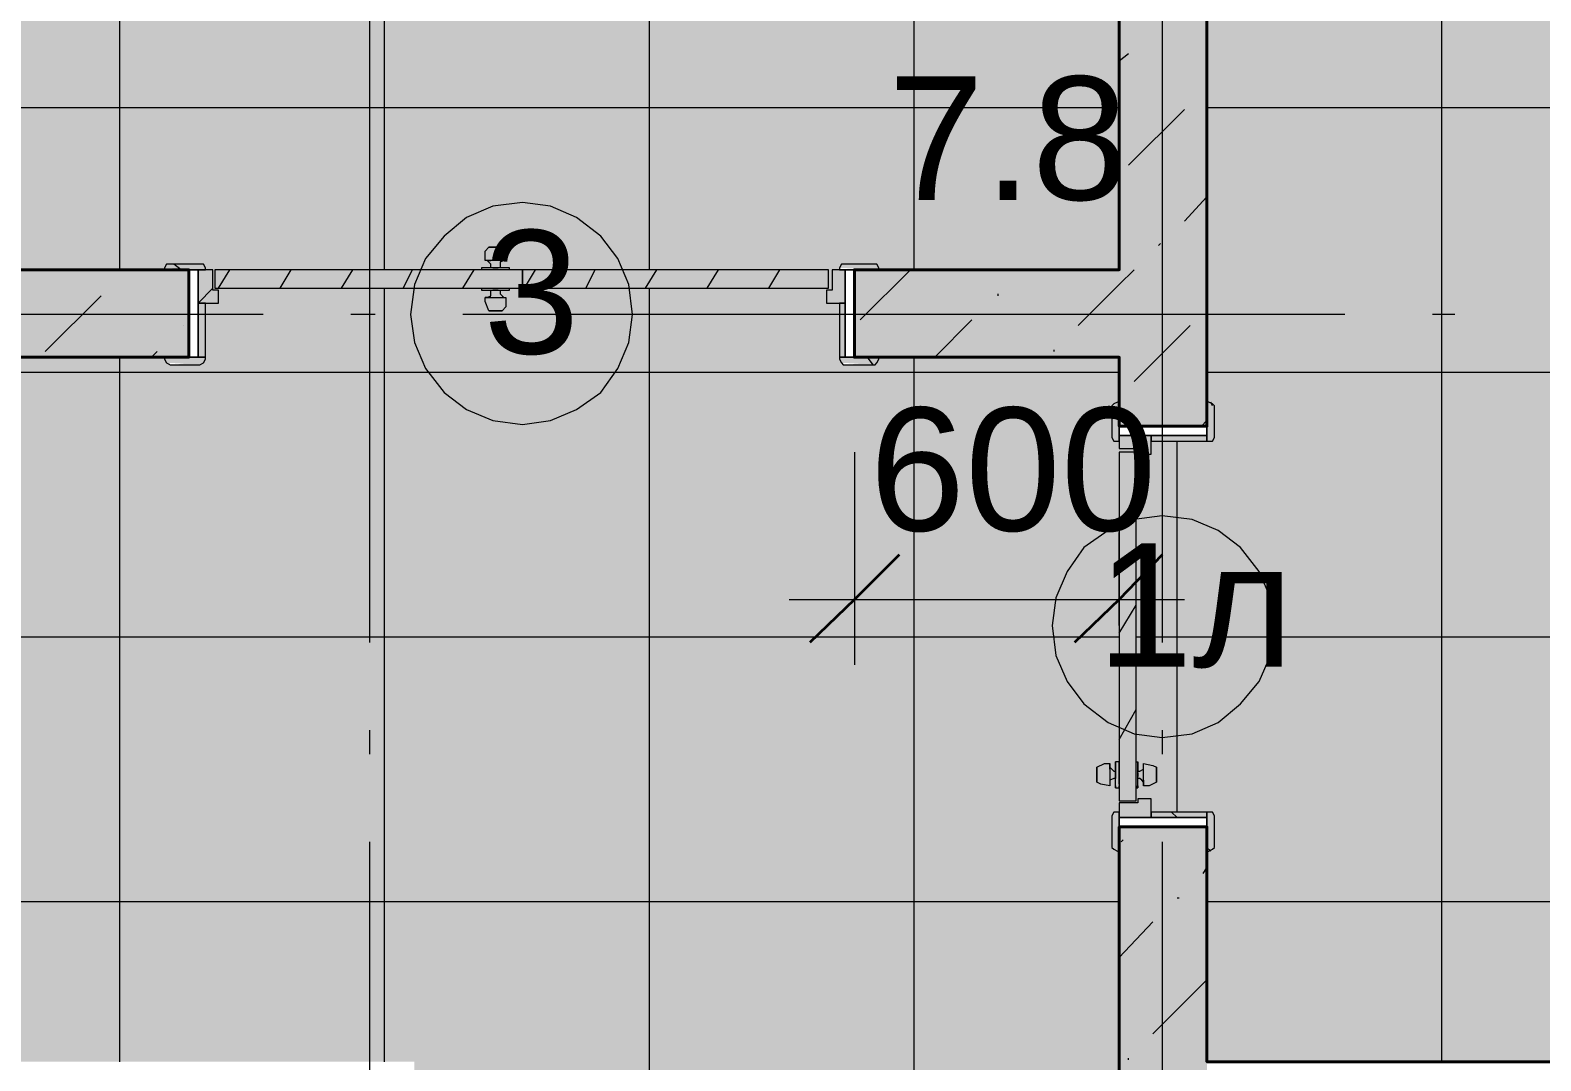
# Model space of a CAD drawing. Header units: millimetres. Extents: x -6983 to 114033, y -5968 to 36007.
# Drawn here: x 11575 to 15003, y 24068 to 26408 of the extents above; entities that cross this region are included whole.
import ezdxf

# ---------------------------------------------------------------- set-up
doc = ezdxf.new("R2010")
doc.units = ezdxf.units.MM
doc.layers.add('PDF _Геометрия', color=7, linetype='Continuous')
doc.layers.add('PDF _Текст', color=7, linetype='Continuous')
doc.layers.add('PDF _Сплошная заливка', color=7, linetype='Continuous', true_color=0xffffff)
doc.styles.add('PDF Arial', font='arial.ttf')

msp = doc.modelspace()

# ---------------------------------------------------------------- hatches: boundary and pattern name
at = {"layer": 'PDF _Сплошная заливка', "transparency": 33554559}
h = msp.add_hatch(color=256, dxfattribs=at)
h.paths.add_polyline_path([(17245.3, 26862.7), (17245.3, 21967.1), (17253.8, 21967.1), (17253.8, 26862.7)])
h.paths.add_polyline_path([(17042.2, 24065.8), (17042.2, 28661), (14245.3, 28661), (14245.3, 25563.7), (14258, 25563.7), (14262.3, 25559.5), (14258, 25479.1), (14118.4, 25474.9), (14118.4, 25445.2), (14088.8, 25445.2), (14088.8, 25457.9), (14046.5, 25457.9), (14046.5, 25474.9), (14033.8, 25474.9), (14033.8, 25487.6), (14029.6, 25487.6), (14029.6, 25559.5), (14033.8, 25563.7), (14046.5, 25563.7), (14046.5, 25665.3), (13500.6, 25665.3), (13496.4, 25656.8), (13492.2, 25652.6), (13420.2, 25648.3), (13420.2, 25652.6), (13416, 25652.6), (13416, 25665.3), (13411.8, 25665.3), (13411.8, 25788), (13382.2, 25788), (13382.2, 25817.6), (13394.9, 25817.6), (13394.9, 25864.1), (13411.8, 25864.1), (13411.8, 25872.6), (13416, 25876.8), (13500.6, 25876.8), (13500.6, 25864.1), (14046.5, 25864.1), (14046.5, 28661), (13483.7, 28661), (13479.5, 28652.6), (13394.9, 28648.3), (13394.9, 28661), (11956.2, 28661), (11952, 28652.6), (11867.4, 28648.3), (11867.4, 28661), (11245.3, 28661), (11245.3, 25864.1), (11880, 25864.1), (11880, 25872.6), (11884.3, 25876.8), (11973.1, 25876.8), (11973.1, 25864.1), (11990.1, 25864.1), (11990.1, 25817.6), (12002.8, 25817.6), (12002.8, 25788), (11973.1, 25788), (11968.9, 25656.8), (11956.2, 25652.6), (11892.7, 25648.3), (11892.7, 25652.6), (11884.3, 25652.6), (11884.3, 25665.3), (10301.8, 25665.3), (10297.5, 25656.8), (10293.3, 25652.6), (10221.4, 25648.3), (10221.4, 25652.6), (10217.1, 25652.6), (10217.1, 25665.3), (10196, 25665.3), (10196, 25707.6), (10183.3, 25707.6), (10183.3, 25737.2), (10212.9, 25737.2), (10212.9, 25872.6), (10217.1, 25876.8), (10246.8, 25876.8), (10246.8, 26084.2), (10826.5, 26084.2), (10826.5, 28441), (9320.1, 28441), (9320.1, 26084.2), (9337, 26084.2), (9337, 25876.8), (9375.1, 25876.8), (9375.1, 25737.2), (9404.7, 25737.2), (9404.7, 25707.6), (9392, 25707.6), (9392, 25665.3), (9375.1, 25665.3), (9370.9, 25656.8), (9358.2, 25652.6), (9294.7, 25648.3), (9294.7, 25652.6), (9286.3, 25652.6), (9286.3, 25665.3), (7454.1, 25665.3), (7449.9, 25656.8), (7445.6, 25652.6), (7373.7, 25648.3), (7373.7, 25652.6), (7365.2, 25652.6), (7365.2, 25665.3), (7344.1, 25665.3), (7344.1, 25707.6), (7335.6, 25707.6), (7335.6, 25737.2), (7365.2, 25737.2), (7365.2, 25876.8), (7454.1, 25876.8), (7454.1, 25864.1), (8897, 25864.1), (8897, 28661), (6100.1, 28661), (6100.1, 25864.1), (6434.3, 25864.1), (6434.3, 25872.6), (6438.6, 25876.8), (6523.2, 25876.8), (6523.2, 25737.2), (6552.8, 25737.2), (6552.8, 25707.6), (6544.4, 25707.6), (6544.4, 25665.3), (6523.2, 25665.3), (6523.2, 25652.6), (6510.5, 25652.6), (6442.8, 25648.3), (6442.8, 25652.6), (6438.6, 25652.6), (6438.6, 25665.3), (4517.6, 25665.3), (4513.3, 25656.8), (4504.9, 25652.6), (4437.2, 25648.3), (4437.2, 25652.6), (4428.7, 25652.6), (4428.7, 25665.3), (4407.6, 25665.3), (4407.6, 25707.6), (4394.9, 25707.6), (4394.9, 25737.2), (4424.5, 25737.2), (4424.5, 25872.6), (4428.7, 25876.8), (4517.6, 25876.8), (4517.6, 25864.1), (5901.2, 25864.1), (5901.2, 28661), (104.3, 28661), (104.3, 25864.1), (3497.8, 25864.1), (3497.8, 25876.8), (3586.7, 25876.8), (3586.7, 25737.2), (3616.3, 25737.2), (3616.3, 25707.6), (3603.6, 25707.6), (3603.6, 25665.3), (3586.7, 25665.3), (3582.4, 25656.8), (3569.8, 25652.6), (3506.3, 25648.3), (3506.3, 25652.6), (3497.8, 25652.6), (3497.8, 25665.3), (3100.1, 25665.3), (3100.1, 23570.8), (3112.8, 23570.8), (3117, 23566.5), (3112.8, 23486.1), (3100.1, 23481.9), (3100.1, 23460.8), (3057.8, 23460.8), (3057.8, 23448.1), (3028.1, 23448.1), (3028.1, 23481.9), (2888.5, 23481.9), (2888.5, 23494.6), (2884.3, 23494.6), (2884.3, 23562.3), (2888.5, 23570.8), (2901.2, 23570.8), (2901.2, 25665.3), (104.3, 25665.3), (104.3, 21967.1), (2901.2, 21967.1), (2901.2, 22551), (2897, 22555.3), (2888.5, 22555.3), (2888.5, 22563.7), (2884.3, 22563.7), (2884.3, 22635.6), (2888.5, 22639.9), (3028.1, 22639.9), (3028.1, 22669.5), (3057.8, 22669.5), (3057.8, 22656.8), (3100.1, 22656.8), (3100.1, 22639.9), (3112.8, 22639.9), (3117, 22635.6), (3112.8, 22559.5), (3100.1, 22555.3), (3100.1, 21472), (3112.8, 21472), (3117, 21467.8), (3112.8, 21387.4), (3100.1, 21383.2), (3100.1, 21362), (3057.8, 21362), (3057.8, 21349.3), (3028.1, 21349.3), (3028.1, 21383.2), (2888.5, 21383.2), (2888.5, 21395.9), (2884.3, 21395.9), (2884.3, 21463.6), (2888.5, 21472), (2901.2, 21472), (2901.2, 21764), (104.3, 21764), (104.3, 15967.1), (2681.2, 15967.1), (2681.2, 15979.8), (2901.2, 15979.8), (2901.2, 20452.3), (2897, 20456.5), (2888.5, 20460.8), (2884.3, 20460.8), (2884.3, 20536.9), (2888.5, 20541.1), (3028.1, 20541.1), (3028.1, 20570.8), (3057.8, 20570.8), (3057.8, 20558.1), (3100.1, 20558.1), (3100.1, 20541.1), (3112.8, 20541.1), (3117, 20536.9), (3112.8, 20460.8), (3100.1, 20456.5), (3100.1, 15967.1), (5901.2, 15967.1), (5901.2, 16601.8), (5892.7, 16606), (5888.5, 16606), (5888.5, 16614.5), (5884.3, 16614.5), (5884.3, 16686.4), (5888.5, 16694.9), (5901.2, 16694.9), (5901.2, 18133.5), (5888.5, 18133.5), (5888.5, 18146.2), (5884.3, 18146.2), (5884.3, 18218.2), (5888.5, 18222.4), (5901.2, 18222.4), (5901.2, 20452.3), (5892.7, 20456.5), (5888.5, 20460.8), (5884.3, 20460.8), (5884.3, 20536.9), (5888.5, 20541.1), (5901.2, 20541.1), (5901.2, 20558.1), (5943.5, 20558.1), (5943.5, 20570.8), (5973.1, 20570.8), (5973.1, 20541.1), (6112.8, 20541.1), (6112.8, 20456.5), (6100.1, 20456.5), (6100.1, 18967.1), (8897, 18967.1), (8897, 21764), (6100.1, 21764), (6100.1, 21472), (6112.8, 21472), (6112.8, 21383.2), (5973.1, 21383.2), (5973.1, 21349.3), (5943.5, 21349.3), (5943.5, 21362), (5901.2, 21362), (5901.2, 21383.2), (5888.5, 21383.2), (5888.5, 21395.9), (5884.3, 21395.9), (5884.3, 21463.6), (5888.5, 21472), (5901.2, 21472), (5901.2, 22551), (5892.7, 22555.3), (5888.5, 22555.3), (5888.5, 22563.7), (5884.3, 22563.7), (5884.3, 22635.6), (5888.5, 22639.9), (5901.2, 22639.9), (5901.2, 22656.8), (5943.5, 22656.8), (5943.5, 22669.5), (5973.1, 22669.5), (5973.1, 22639.9), (6112.8, 22639.9), (6112.8, 22555.3), (6100.1, 22555.3), (6100.1, 21967.1), (8897, 21967.1), (8897, 23862.7), (6100.1, 23862.7), (6100.1, 23570.8), (6112.8, 23570.8), (6112.8, 23481.9), (5973.1, 23481.9), (5973.1, 23448.1), (5943.5, 23448.1), (5943.5, 23460.8), (5901.2, 23460.8), (5901.2, 23481.9), (5888.5, 23481.9), (5888.5, 23494.6), (5884.3, 23494.6), (5884.3, 23562.3), (5888.5, 23570.8), (5901.2, 23570.8), (5901.2, 24065.8), (12447, 24065.8), (12447, 23084.2), (12459.7, 23084.2), (12459.7, 22999.5), (12447, 22999.5), (12447, 22978.4), (12404.7, 22978.4), (12404.7, 22965.7), (12370.9, 22965.7), (12370.9, 22995.3), (12239.7, 22999.5), (12235.5, 22999.5), (12235.5, 23012.2), (12231.2, 23012.2), (12231.2, 23079.9), (12235.5, 23084.2), (12248.2, 23084.2), (12248.2, 23862.7), (9100.1, 23862.7), (9100.1, 21967.1), (12248.2, 21967.1), (12248.2, 22064.4), (12239.7, 22068.7), (12235.5, 22068.7), (12235.5, 22077.1), (12231.2, 22077.1), (12231.2, 22149), (12235.5, 22157.5), (12370.9, 22157.5), (12370.9, 22187.1), (12404.7, 22187.1), (12404.7, 22174.4), (12447, 22174.4), (12447, 22157.5), (12459.7, 22157.5), (12459.7, 22068.7), (12447, 22068.7), (12447, 20486.1), (12459.7, 20486.1), (12459.7, 20401.5), (12447, 20401.5), (12447, 20380.4), (12404.7, 20380.4), (12404.7, 20367.7), (12370.9, 20367.7), (12370.9, 20397.3), (12239.7, 20401.5), (12235.5, 20401.5), (12235.5, 20410), (12231.2, 20410), (12231.2, 20481.9), (12235.5, 20486.1), (12248.2, 20486.1), (12248.2, 21764), (9100.1, 21764), (9100.1, 18967.1), (12248.2, 18967.1), (12248.2, 19466.4), (12239.7, 19470.6), (12235.5, 19470.6), (12235.5, 19479.1), (12231.2, 19479.1), (12231.2, 19551), (12235.5, 19555.3), (12370.9, 19555.3), (12370.9, 19584.9), (12404.7, 19584.9), (12404.7, 19576.4), (12447, 19576.4), (12447, 19555.3), (12459.7, 19555.3), (12459.7, 19470.6), (12447, 19470.6), (12447, 18967.1), (17042.2, 18967.1), (17042.2, 20566.5), (14046.5, 20566.5), (14046.5, 22745.7), (14042.2, 22749.9), (14033.8, 22754.1), (14029.6, 22754.1), (14029.6, 22830.3), (14033.8, 22834.5), (14046.5, 22834.5), (14046.5, 22851.4), (14088.8, 22851.4), (14088.8, 22864.1), (14118.4, 22864.1), (14118.4, 22834.5), (14262.3, 22834.5), (14258, 22754.1), (14245.3, 22749.9), (14245.3, 20765.4), (17042.2, 20765.4), (17042.2, 23862.7), (14245.3, 23862.7), (14245.3, 23765.4), (14258, 23765.4), (14262.3, 23761.2), (14258, 23680.8), (14118.4, 23676.5), (14118.4, 23646.9), (14088.8, 23646.9), (14088.8, 23655.4), (14046.5, 23655.4), (14046.5, 23676.5), (14033.8, 23676.5), (14033.8, 23689.2), (14029.6, 23689.2), (14029.6, 23761.2), (14033.8, 23765.4), (14046.5, 23765.4), (14046.5, 24544), (14042.2, 24548.2), (14033.8, 24552.4), (14029.6, 24552.4), (14029.6, 24628.6), (14033.8, 24632.8), (14046.5, 24632.8), (14046.5, 24654), (14088.8, 24654), (14088.8, 24662.4), (14118.4, 24662.4), (14118.4, 24632.8), (14262.3, 24632.8), (14258, 24552.4), (14245.3, 24548.2), (14245.3, 24065.8)])
h.paths.add_polyline_path([(15645.9, 17168.8), (15645.9, 15967.1), (17042.2, 15967.1), (17042.2, 16529.9), (17038, 16534.1), (17033.8, 16534.1), (17033.8, 16542.6), (17029.6, 16542.6), (17029.6, 16614.5), (17033.8, 16623), (17169.2, 16623), (17169.2, 16652.6), (17198.8, 16652.6), (17198.8, 16639.9), (17245.3, 16639.9), (17245.3, 16623), (17258, 16623), (17258, 16534.1), (17245.3, 16534.1), (17245.3, 15967.1), (18387.8, 15967.1), (18387.8, 15979.8), (18392, 15984), (18476.7, 15984), (18476.7, 15967.1), (19919.5, 15967.1), (19919.5, 15984), (20004.2, 15984), (20008.4, 15979.8), (20008.4, 15967.1), (23875.8, 15967.1), (23875.8, 15979.8), (23880, 15984), (23964.7, 15984), (23964.7, 15967.1), (25403.3, 15967.1), (25403.3, 15979.8), (25407.6, 15984), (25492.2, 15984), (25496.4, 15979.8), (25496.4, 15967.1), (26038, 15967.1), (26038, 16512.9), (26033.8, 16517.2), (26029.6, 16517.2), (26029.6, 16525.6), (26025.3, 16525.6), (26025.3, 16597.6), (26029.6, 16601.8), (26165, 16601.8), (26165, 16631.4), (26194.6, 16631.4), (26194.6, 16623), (26241.1, 16623), (26241.1, 16601.8), (26253.8, 16601.8), (26249.6, 16521.4), (26241.1, 16517.2), (26241.1, 15967.1), (29038, 15967.1), (29038, 16352.1), (29016.9, 16352.1), (29016.9, 16415.6), (29038, 16415.6), (29038, 18230.9), (29016.9, 18230.9), (29016.9, 18294.3), (29038, 18294.3), (29038, 19584.9), (29016.9, 19584.9), (29016.9, 19652.6), (29038, 19652.6), (29038, 21463.6), (29016.9, 21463.6), (29016.9, 21527), (29038, 21527), (29038, 21764), (26241.1, 21764), (26241.1, 21222.4), (26249.6, 21222.4), (26253.8, 21218.2), (26249.6, 21137.8), (26241.1, 21133.5), (26241.1, 21112.4), (26194.6, 21112.4), (26194.6, 21099.7), (26165, 21099.7), (26165, 21129.3), (26033.8, 21133.5), (26029.6, 21133.5), (26029.6, 21146.2), (26025.3, 21146.2), (26025.3, 21213.9), (26029.6, 21222.4), (26038, 21222.4), (26038, 21764), (25839.1, 21764), (25830.7, 21755.5), (25758.7, 21751.3), (25758.7, 21755.5), (25754.5, 21755.5), (25754.5, 21764), (25733.4, 21764), (25733.4, 21810.5), (25720.7, 21810.5), (25720.7, 21840.2), (25750.3, 21840.2), (25750.3, 21975.6), (25754.5, 21979.8), (25839.1, 21979.8), (25839.1, 21967.1), (26038, 21967.1), (26038, 26862.7), (23241.1, 26862.7), (23241.1, 21967.1), (24819.4, 21967.1), (24819.4, 21975.6), (24823.6, 21979.8), (24908.3, 21979.8), (24908.3, 21840.2), (24942.1, 21840.2), (24942.1, 21806.3), (24929.4, 21806.3), (24929.4, 21764), (24908.3, 21764), (24908.3, 21755.5), (24895.6, 21755.5), (24832.1, 21751.3), (24832.1, 21755.5), (24823.6, 21755.5), (24823.6, 21764), (22691, 21764), (22682.6, 21755.5), (22610.7, 21751.3), (22610.7, 21755.5), (22602.2, 21755.5), (22602.2, 21764), (22585.3, 21764), (22585.3, 21806.3), (22572.6, 21806.3), (22572.6, 21840.2), (22602.2, 21840.2), (22602.2, 21967.1), (21760.2, 21967.1), (21760.2, 21840.2), (21789.8, 21840.2), (21789.8, 21806.3), (21781.3, 21806.3), (21781.3, 21764), (21760.2, 21764), (21760.2, 21755.5), (21747.5, 21755.5), (21679.8, 21751.3), (21679.8, 21755.5), (21675.5, 21755.5), (21675.5, 21764), (18362.4, 21764), (18362.4, 21755.5), (18354, 21755.5), (18282, 21751.3), (18282, 21755.5), (18277.8, 21755.5), (18277.8, 21764), (18256.6, 21764), (18256.6, 21810.5), (18243.9, 21810.5), (18243.9, 21840.2), (18273.6, 21840.2), (18273.6, 21967.1), (17435.8, 21967.1), (17435.8, 21840.2), (17465.4, 21840.2), (17465.4, 21806.3), (17452.7, 21806.3), (17452.7, 21764), (17435.8, 21764), (17431.5, 21759.8), (17418.8, 21755.5), (17355.4, 21751.3), (17355.4, 21755.5), (17346.9, 21755.5), (17346.9, 21764), (17245.3, 21764), (17245.3, 18150.5), (17258, 18150.5), (17258, 18061.6), (17245.3, 18061.6), (17245.3, 18040.4), (17198.8, 18040.4), (17198.8, 18032), (17169.2, 18032), (17169.2, 18061.6), (17033.8, 18061.6), (17033.8, 18070.1), (17029.6, 18070.1), (17029.6, 18146.2), (17033.8, 18150.5), (17042.2, 18150.5), (17042.2, 18768.2), (11245.3, 18768.2), (11245.3, 15967.1), (14126.9, 15967.1), (14126.9, 15979.8), (14122.6, 15979.8), (14122.6, 15988.3), (14118.4, 15988.3), (14118.4, 15996.7), (14114.2, 15996.7), (14114.2, 16005.2), (14109.9, 16005.2), (14109.9, 16013.6), (14105.7, 16013.6), (14105.7, 16022.1), (14101.5, 16022.1), (14101.5, 16030.6), (14097.3, 16030.6), (14097.3, 16043.3), (14093, 16043.3), (14093, 16051.7), (14088.8, 16051.7), (14088.8, 16060.2), (14084.6, 16060.2), (14084.6, 16068.7), (14080.3, 16068.7), (14080.3, 16077.1), (14076.1, 16077.1), (14076.1, 16085.6), (14071.9, 16085.6), (14071.9, 16094), (14067.6, 16094), (14067.6, 16102.5), (14063.4, 16102.5), (14063.4, 16115.2), (14059.2, 16115.2), (14059.2, 16123.7), (14054.9, 16123.7), (14054.9, 16132.1), (14050.7, 16132.1), (14050.7, 16140.6), (14046.5, 16140.6), (14046.5, 16149), (14042.2, 16149), (14042.2, 16157.5), (14038, 16157.5), (14038, 16166), (14033.8, 16166), (14033.8, 16174.4), (14029.6, 16174.4), (14029.6, 16187.1), (14025.3, 16187.1), (14025.3, 16195.6), (14021.1, 16195.6), (14021.1, 16204.1), (14016.9, 16204.1), (14016.9, 16212.5), (14012.6, 16212.5), (14012.6, 16221), (14008.4, 16221), (14008.4, 16229.4), (14004.2, 16229.4), (14004.2, 16237.9), (13999.9, 16237.9), (13999.9, 16250.6), (13995.7, 16250.6), (13995.7, 16259.1), (13991.5, 16259.1), (13991.5, 16267.5), (13987.2, 16267.5), (13987.2, 16276), (13983, 16276), (13983, 16284.4), (13978.8, 16284.4), (13978.8, 16292.9), (13974.5, 16292.9), (13974.5, 16301.4), (13970.3, 16301.4), (13970.3, 16309.8), (13966.1, 16309.8), (13966.1, 16322.5), (13961.9, 16322.5), (13961.9, 16331), (13957.6, 16331), (13957.6, 16339.5), (13953.4, 16339.5), (13953.4, 16347.9), (13949.2, 16347.9), (13949.2, 16356.4), (13944.9, 16356.4), (13944.9, 16364.8), (13940.7, 16364.8), (13940.7, 16373.3), (13936.5, 16373.3), (13936.5, 16381.8), (13932.2, 16381.8), (13932.2, 16394.5), (13928, 16394.5), (13928, 16402.9), (13923.8, 16402.9), (13923.8, 16411.4), (13919.5, 16411.4), (13919.5, 16419.8), (13915.3, 16419.8), (13915.3, 16428.3), (13911.1, 16428.3), (13911.1, 16436.8), (13906.8, 16436.8), (13906.8, 16445.2), (13902.6, 16445.2), (13902.6, 16453.7), (13898.4, 16457.9), (13885.7, 16462.2), (13801.1, 16483.3), (13788.4, 16487.6), (13703.7, 16508.7), (13716.4, 16512.9), (13758.7, 16534.1), (13771.4, 16538.3), (13813.8, 16559.5), (13826.5, 16563.7), (13868.8, 16584.9), (13881.5, 16589.1), (13923.8, 16610.3), (13936.5, 16614.5), (13987.2, 16639.9), (13902.6, 16661), (13881.5, 16665.3), (13813.8, 16682.2), (13792.6, 16682.2), (13792.6, 16694.9), (13788.4, 16694.9), (13788.4, 16703.3), (13784.1, 16703.3), (13784.1, 16711.8), (13779.9, 16711.8), (13779.9, 16720.3), (13775.7, 16720.3), (13775.7, 16728.7), (13771.4, 16728.7), (13771.4, 16741.4), (13767.2, 16741.4), (13767.2, 16749.9), (13763, 16749.9), (13763, 16758.4), (13758.7, 16758.4), (13758.7, 16766.8), (13754.5, 16766.8), (13754.5, 16775.3), (13750.3, 16775.3), (13750.3, 16783.7), (13746.1, 16783.7), (13746.1, 16796.4), (13741.8, 16796.4), (13741.8, 16804.9), (13737.6, 16804.9), (13737.6, 16813.4), (13733.4, 16813.4), (13733.4, 16821.8), (13729.1, 16821.8), (13729.1, 16830.3), (13724.9, 16830.3), (13724.9, 16838.7), (13720.7, 16838.7), (13720.7, 16851.4), (13716.4, 16851.4), (13716.4, 16859.9), (13712.2, 16859.9), (13712.2, 16868.4), (13708, 16868.4), (13708, 16876.8), (13703.7, 16876.8), (13703.7, 16885.3), (13699.5, 16885.3), (13699.5, 16893.8), (13695.3, 16893.8), (13695.3, 16906.5), (13691, 16906.5), (13691, 16914.9), (13686.8, 16914.9), (13686.8, 16923.4), (13682.6, 16923.4), (13682.6, 16931.8), (13678.4, 16931.8), (13678.4, 16940.3), (13674.1, 16940.3), (13674.1, 16948.8), (13669.9, 16948.8), (13669.9, 16961.5), (13665.7, 16961.5), (13665.7, 16969.9), (13661.4, 16969.9), (13661.4, 16978.4), (13657.2, 16978.4), (13657.2, 16986.8), (13653, 16986.8), (13653, 16995.3), (13648.7, 16995.3), (13648.7, 17003.8), (13644.5, 17003.8), (13644.5, 17016.5), (13640.3, 17016.5), (13640.3, 17024.9), (13636, 17024.9), (13636, 17033.4), (13631.8, 17033.4), (13631.8, 17041.9), (13627.6, 17041.9), (13627.6, 17050.3), (13623.3, 17050.3), (13623.3, 17058.8), (13619.1, 17058.8), (13619.1, 17071.5), (13614.9, 17071.5), (13614.9, 17079.9), (13610.7, 17079.9), (13610.7, 17088.4), (13606.4, 17088.4), (13606.4, 17096.9), (13602.2, 17096.9), (13602.2, 17105.3), (13598, 17105.3), (13598, 17113.8), (13593.7, 17113.8), (13593.7, 17126.5), (13589.5, 17126.5), (13589.5, 17134.9), (13585.3, 17134.9), (13585.3, 17143.4), (13581, 17143.4), (13581, 17151.9), (13576.8, 17151.9), (13576.8, 17160.3), (13572.6, 17160.3), (13572.6, 17168.8)])
h = msp.add_hatch(color=256, dxfattribs=at)
h.paths.add_polyline_path([(14245.3, 22800.7), (14046.5, 22800.7), (14046.5, 20566.5), (14245.3, 20566.5)])
h.paths.add_polyline_path([(14046.5, 25508.7), (14245.3, 25508.7), (14245.3, 28661), (14046.5, 28661)])
h.paths.add_polyline_path([(14046.5, 23710.4), (14245.3, 23710.4), (14245.3, 24599), (14046.5, 24599)])
for color, points in [(256, [(13521.8, 26401.5), (13521.8, 25910.7), (13978.8, 25910.7), (13978.8, 26401.5)]), (256, [(12755.9, 26012.2), (12726.3, 26016.5), (12658.6, 26016.5), (12624.8, 26012.2), (12607.8, 26003.8), (12595.1, 25999.5), (12578.2, 25991.1), (12565.5, 25986.8), (12548.6, 25969.9), (12540.1, 25965.7), (12523.2, 25948.8), (12514.7, 25944.5), (12510.5, 25936.1), (12493.6, 25919.1), (12489.4, 25910.7), (12472.4, 25893.8), (12468.2, 25881.1), (12459.7, 25864.1), (12455.5, 25851.4), (12447, 25834.5), (12438.6, 25766.8), (12442.8, 25762.6), (12442.8, 25733), (12447, 25733), (12447, 25699.1), (12451.3, 25699.1), (12451.3, 25690.7), (12455.5, 25690.7), (12455.5, 25682.2), (12459.7, 25682.2), (12459.7, 25669.5), (12464, 25669.5), (12464, 25661), (12468.2, 25661), (12468.2, 25652.6), (12472.4, 25652.6), (12472.4, 25639.9), (12476.7, 25639.9), (12489.4, 25627.2), (12489.4, 25618.7), (12493.6, 25618.7), (12502, 25610.3), (12502, 25601.8), (12506.3, 25601.8), (12514.7, 25593.3), (12514.7, 25584.9), (12523.2, 25584.9), (12531.7, 25576.4), (12540.1, 25572.2), (12548.6, 25563.7), (12557.1, 25559.5), (12565.5, 25551), (12578.2, 25546.8), (12595.1, 25538.3), (12607.8, 25534.1), (12624.8, 25525.6), (12658.6, 25521.4), (12726.3, 25517.2), (12726.3, 25521.4), (12755.9, 25525.6), (12768.6, 25529.9), (12785.5, 25538.3), (12798.2, 25542.6), (12823.6, 25555.3), (12827.9, 25559.5), (12836.3, 25563.7), (12840.6, 25567.9), (12849, 25572.2), (12853.2, 25576.4), (12861.7, 25580.6), (12878.6, 25597.6), (12882.9, 25606), (12887.1, 25610.3), (12891.3, 25618.7), (12895.6, 25623), (12899.8, 25631.4), (12904, 25635.6), (12916.7, 25661), (12920.9, 25673.7), (12929.4, 25690.7), (12933.6, 25703.3), (12937.9, 25733), (12942.1, 25796.4), (12937.9, 25796.4), (12937.9, 25830.3), (12933.6, 25830.3), (12933.6, 25843), (12929.4, 25843), (12929.4, 25851.4), (12925.2, 25851.4), (12925.2, 25859.9), (12920.9, 25859.9), (12920.9, 25872.6), (12916.7, 25872.6), (12916.7, 25881.1), (12912.5, 25881.1), (12912.5, 25889.5), (12908.3, 25889.5), (12908.3, 25898), (12899.8, 25906.5), (12895.6, 25906.5), (12895.6, 25914.9), (12887.1, 25923.4), (12882.9, 25923.4), (12882.9, 25931.8), (12857.5, 25957.2), (12849, 25961.5), (12840.6, 25969.9), (12832.1, 25974.2), (12823.6, 25982.6), (12798.2, 25995.3), (12785.5, 25999.5), (12768.6, 26008)]), (7, [(13521.8, 25961.5), (13521.8, 25936.1), (13970.3, 25936.1), (13970.3, 25961.5)]), (256, [(11994.3, 25864.1), (11994.3, 25821.8), (12692.5, 25821.8), (12692.5, 25864.1)]), (256, [(12692.5, 25864.1), (12692.5, 25821.8), (13386.4, 25821.8), (13386.4, 25864.1)]), (256, [(14046.5, 25449.5), (14046.5, 24658.2), (14084.6, 24658.2), (14084.6, 25449.5)]), (256, [(14211.5, 25301.4), (14177.6, 25305.6), (14114.2, 25305.6), (14080.3, 25301.4), (14063.4, 25292.9), (14050.7, 25288.7), (14033.8, 25280.2), (14021.1, 25276), (14012.6, 25267.5), (14004.2, 25263.3), (13999.9, 25259.1), (13991.5, 25254.8), (13987.2, 25250.6), (13978.8, 25246.4), (13974.5, 25242.1), (13966.1, 25237.9), (13961.9, 25229.4), (13957.6, 25225.2), (13953.4, 25216.7), (13949.2, 25212.5), (13944.9, 25204.1), (13940.7, 25199.8), (13936.5, 25191.4), (13928, 25182.9), (13923.8, 25170.2), (13915.3, 25153.3), (13911.1, 25140.6), (13902.6, 25123.7), (13898.4, 25089.8), (13894.2, 25060.2), (13898.4, 25056), (13898.4, 25022.1), (13902.6, 25022.1), (13902.6, 24988.3), (13906.8, 24988.3), (13906.8, 24979.8), (13911.1, 24979.8), (13911.1, 24971.3), (13915.3, 24971.3), (13915.3, 24958.6), (13919.5, 24958.6), (13919.5, 24950.2), (13923.8, 24950.2), (13923.8, 24941.7), (13928, 24941.7), (13928, 24929), (13932.2, 24929), (13940.7, 24920.6), (13940.7, 24912.1), (13944.9, 24912.1), (13953.4, 24903.6), (13953.4, 24895.2), (13957.6, 24895.2), (13966.1, 24886.7), (13966.1, 24878.2), (13974.5, 24878.2), (13983, 24869.8), (13991.5, 24865.5), (13999.9, 24857.1), (14008.4, 24852.9), (14021.1, 24840.2), (14033.8, 24835.9), (14050.7, 24827.5), (14063.4, 24823.2), (14080.3, 24814.8), (14114.2, 24810.5), (14177.6, 24806.3), (14177.6, 24810.5), (14211.5, 24814.8), (14224.2, 24819), (14241.1, 24827.5), (14253.8, 24831.7), (14279.2, 24844.4), (14296.1, 24861.3), (14304.6, 24865.5), (14338.4, 24899.4), (14342.7, 24907.9), (14359.6, 24924.8), (14372.3, 24950.2), (14376.5, 24962.9), (14385, 24979.8), (14389.2, 24992.5), (14393.4, 25026.3), (14397.7, 25089.8), (14393.4, 25089.8), (14393.4, 25119.4), (14389.2, 25119.4), (14389.2, 25132.1), (14385, 25132.1), (14385, 25140.6), (14380.8, 25140.6), (14380.8, 25149), (14376.5, 25149), (14376.5, 25161.7), (14372.3, 25161.7), (14372.3, 25170.2), (14368.1, 25170.2), (14368.1, 25178.7), (14363.8, 25178.7), (14363.8, 25187.1), (14355.4, 25195.6), (14351.1, 25195.6), (14351.1, 25204.1), (14342.7, 25212.5), (14338.4, 25212.5), (14338.4, 25221), (14313.1, 25246.4), (14304.6, 25250.6), (14296.1, 25259.1), (14287.7, 25263.3), (14279.2, 25271.8), (14253.8, 25284.4), (14241.1, 25288.7), (14224.2, 25297.1)])]:
    msp.add_hatch(color=color, dxfattribs=at).paths.add_polyline_path(points)
h = msp.add_hatch(color=256, dxfattribs=at)
h.paths.add_polyline_path([(11973.1, 25864.1), (11973.1, 25876.8), (11884.3, 25876.8), (11880, 25868.4)])
h.paths.add_polyline_path([(13411.8, 25868.4), (13500.6, 25864.1), (13500.6, 25876.8), (13416, 25876.8)])
h = msp.add_hatch(color=256, dxfattribs=at)
h.paths.add_polyline_path([(3552.8, 25665.3), (3552.8, 25864.1), (104.3, 25864.1), (104.3, 25665.3)])
h.paths.add_polyline_path([(9337, 25665.3), (9337, 25864.1), (7399.1, 25864.1), (7399.1, 25665.3)])
h.paths.add_polyline_path([(11935.1, 25665.3), (11935.1, 25864.1), (10246.8, 25864.1), (10246.8, 25665.3)])
h.paths.add_polyline_path([(13445.6, 25864.1), (13445.6, 25665.3), (14046.5, 25665.3), (14046.5, 25864.1)])
h.paths.add_polyline_path([(6489.4, 25665.3), (6489.4, 25864.1), (4462.6, 25864.1), (4462.6, 25665.3)])
h = msp.add_hatch(color=256, dxfattribs=at)
h.paths.add_polyline_path([(12002.8, 25788), (12002.8, 25817.6), (11990.1, 25817.6), (11990.1, 25864.1), (11956.2, 25864.1), (11956.2, 25788)])
h.paths.add_polyline_path([(13382.2, 25817.6), (13382.2, 25788), (13424.5, 25788), (13424.5, 25864.1), (13394.9, 25864.1), (13394.9, 25817.6)])
h = msp.add_hatch(color=256, dxfattribs=at)
h.paths.add_polyline_path([(11973.1, 25665.3), (11973.1, 25788), (11956.2, 25788), (11956.2, 25665.3)])
h.paths.add_polyline_path([(13411.8, 25788), (13411.8, 25665.3), (13424.5, 25665.3), (13424.5, 25788)])
h = msp.add_hatch(color=256, dxfattribs=at)
h.paths.add_polyline_path([(11968.9, 25656.8), (11973.1, 25665.3), (11880, 25665.3), (11884.3, 25661), (11884.3, 25652.6), (11892.7, 25652.6), (11960.4, 25648.3), (11960.4, 25652.6)])
h.paths.add_polyline_path([(13496.4, 25656.8), (13500.6, 25665.3), (13411.8, 25665.3), (13416, 25661), (13416, 25652.6), (13420.2, 25652.6), (13492.2, 25648.3), (13492.2, 25652.6)])
h = msp.add_hatch(color=256, dxfattribs=at)
h.paths.add_polyline_path([(14033.8, 25474.9), (14046.5, 25474.9), (14046.5, 25563.7), (14033.8, 25563.7), (14029.6, 25559.5), (14029.6, 25483.3), (14033.8, 25483.3)])
h.paths.add_polyline_path([(14042.2, 24548.2), (14046.5, 24544), (14046.5, 24632.8), (14033.8, 24632.8), (14029.6, 24628.6), (14029.6, 24552.4), (14033.8, 24552.4)])
h = msp.add_hatch(color=256, dxfattribs=at)
h.paths.add_polyline_path([(14262.3, 25559.5), (14258, 25563.7), (14245.3, 25563.7), (14245.3, 25474.9), (14258, 25479.1)])
h.paths.add_polyline_path([(14262.3, 24632.8), (14245.3, 24632.8), (14245.3, 24544), (14249.6, 24548.2), (14258, 24552.4)])
h = msp.add_hatch(color=256, dxfattribs=at)
h.paths.add_polyline_path([(14088.8, 25445.2), (14118.4, 25445.2), (14118.4, 25487.6), (14046.5, 25487.6), (14046.5, 25457.9), (14088.8, 25457.9)])
h.paths.add_polyline_path([(14118.4, 24662.4), (14088.8, 24662.4), (14088.8, 24654), (14046.5, 24654), (14046.5, 24620.1), (14118.4, 24620.1)])
h = msp.add_hatch(color=256, dxfattribs=at)
h.paths.add_polyline_path([(14118.4, 25474.9), (14245.3, 25474.9), (14245.3, 25487.6), (14118.4, 25487.6)])
h.paths.add_polyline_path([(14245.3, 24632.8), (14118.4, 24632.8), (14118.4, 24620.1), (14245.3, 24620.1)])

# ---------------------------------------------------------------- linework, layer by layer
at = {"layer": 'PDF _Геометрия', "lineweight": 40}
msp.add_lwpolyline([(10246.8, 26084.2), (10246.8, 25864.1), (10246.8, 25665.3), (11935.1, 25665.3), (11935.1, 25864.1), (11245.3, 25864.1), (11245.3, 28661), (11918.1, 28661), (11918.1, 29084.2), (8050.7, 29084.2), (8050.7, 28661), (8897, 28661), (8897, 25864.1), (7399.1, 25864.1), (7399.1, 25665.3), (9337, 25665.3), (9337, 25864.1), (9337, 26084.2), (9320.1, 26084.2), (9320.1, 28441), (10826.5, 28441), (10826.5, 26084.2)], close=True, dxfattribs=at)
at = {"layer": 'PDF _Геометрия', "lineweight": 9}
for points in [[(11778.5, 25864.1), (11778.5, 28661)], [(12379.3, 25864.1), (12379.3, 28661)], [(12980.2, 25864.1), (12980.2, 28661)], [(13581, 25864.1), (13581, 28661)], [(14778.5, 24065.8), (14778.5, 28661)], [(14046.5, 26338), (14067.6, 26355)], [(11245.3, 26232.3), (14046.5, 26232.3)], [(14067.6, 26101.1), (14194.6, 26228)], [(14245.3, 26232.3), (17042.2, 26232.3)], [(14194.6, 25974.2), (14245.3, 26029.2)], [(12645.9, 25885.3), (12650.1, 25885.3), (12637.5, 25885.3), (12624.8, 25885.3), (12612.1, 25885.3), (12607.8, 25885.3), (12607.8, 25906.5), (12616.3, 25914.9), (12620.5, 25914.9), (12633.2, 25914.9), (12641.7, 25914.9), (12633.2, 25914.9), (12620.5, 25914.9), (12616.3, 25914.9)], [(12645.9, 25914.9), (12641.7, 25914.9), (12645.9, 25914.9), (12654.4, 25893.8), (12654.4, 25885.3), (12650.1, 25885.3), (12654.4, 25885.3)], [(14135.3, 25919.1), (14139.6, 25923.4)], [(11918.1, 25864.1), (11901.2, 25876.8)], [(12612.1, 25885.3), (12607.8, 25885.3)], [(12620.5, 25868.4), (12620.5, 25876.8), (12616.3, 25881.1), (12612.1, 25885.3), (12620.5, 25885.3)], [(12650.1, 25885.3), (12641.7, 25881.1), (12641.7, 25876.8), (12641.7, 25868.4)], [(11795.4, 25864.1), (11795.4, 25864.1)], [(12002.8, 25821.8), (12028.1, 25864.1)], [(12142.4, 25821.8), (12167.8, 25864.1)], [(12282, 25821.8), (12307.4, 25864.1)], [(12421.7, 25821.8), (12442.8, 25864.1)], [(12557.1, 25821.8), (12582.4, 25864.1)], [(12662.8, 25864.1), (12662.8, 25868.4), (12658.6, 25868.4), (12654.4, 25868.4), (12645.9, 25868.4), (12637.5, 25868.4), (12633.2, 25868.4), (12624.8, 25868.4), (12616.3, 25868.4), (12612.1, 25868.4), (12603.6, 25868.4), (12599.4, 25868.4)], [(12662.8, 25868.4), (12658.6, 25868.4), (12654.4, 25868.4), (12645.9, 25868.4), (12637.5, 25868.4), (12633.2, 25868.4), (12624.8, 25868.4), (12616.3, 25868.4), (12612.1, 25868.4), (12603.6, 25868.4), (12599.4, 25868.4), (12599.4, 25864.1)], [(12603.6, 25868.4), (12603.6, 25868.4)], [(12603.6, 25868.4), (12603.6, 25868.4)], [(12658.6, 25864.1), (12654.4, 25864.1), (12645.9, 25864.1), (12637.5, 25864.1), (12633.2, 25864.1), (12624.8, 25864.1), (12616.3, 25864.1), (12612.1, 25864.1), (12603.6, 25864.1)], [(12603.6, 25864.1), (12603.6, 25864.1)], [(12633.2, 25868.4), (12633.2, 25868.4)], [(12633.2, 25868.4), (12633.2, 25868.4)], [(12658.6, 25868.4), (12658.6, 25868.4)], [(12658.6, 25868.4), (12658.6, 25868.4)], [(12658.6, 25864.1), (12658.6, 25864.1)], [(12696.7, 25821.8), (12722.1, 25864.1)], [(12836.3, 25821.8), (12857.5, 25864.1)], [(12971.7, 25821.8), (12997.1, 25864.1)], [(13111.4, 25821.8), (13136.7, 25864.1)], [(13251, 25821.8), (13276.4, 25864.1)], [(13458.3, 25749.9), (13572.6, 25864.1)], [(13826.5, 25864.1), (13826.5, 25864.1)], [(13953.4, 25737.2), (14046.5, 25830.3), (14080.3, 25864.1)], [(11956.2, 25788), (11990.1, 25821.8)], [(12379.3, 24065.8), (12379.3, 25821.8)], [(12599.4, 25821.8), (12599.4, 25817.6), (12603.6, 25817.6), (12612.1, 25817.6), (12616.3, 25817.6), (12624.8, 25817.6), (12633.2, 25817.6), (12637.5, 25817.6), (12645.9, 25817.6), (12654.4, 25817.6), (12658.6, 25817.6), (12662.8, 25817.6)], [(12599.4, 25817.6), (12603.6, 25817.6), (12612.1, 25817.6), (12616.3, 25817.6), (12624.8, 25817.6), (12633.2, 25817.6), (12637.5, 25817.6), (12645.9, 25817.6), (12654.4, 25817.6), (12658.6, 25817.6), (12662.8, 25817.6), (12662.8, 25821.8)], [(12603.6, 25821.8), (12603.6, 25821.8)], [(12603.6, 25821.8), (12612.1, 25821.8), (12616.3, 25821.8), (12624.8, 25821.8), (12633.2, 25821.8), (12637.5, 25821.8), (12645.9, 25821.8), (12654.4, 25821.8), (12658.6, 25821.8)], [(12603.6, 25817.6), (12603.6, 25817.6)], [(12603.6, 25817.6), (12603.6, 25817.6)], [(12612.1, 25800.7), (12620.5, 25804.9), (12620.5, 25809.1), (12620.5, 25817.6)], [(12633.2, 25817.6), (12633.2, 25817.6)], [(12633.2, 25817.6), (12633.2, 25817.6)], [(12641.7, 25817.6), (12641.7, 25809.1), (12645.9, 25804.9), (12650.1, 25800.7), (12645.9, 25800.7)], [(12658.6, 25821.8), (12658.6, 25821.8)], [(12658.6, 25817.6), (12658.6, 25817.6)], [(12658.6, 25817.6), (12658.6, 25817.6)], [(12980.2, 18967.1), (12980.2, 25821.8)], [(13771.4, 25804.9), (13771.4, 25809.1)], [(11609.2, 25678), (11736.2, 25804.9)], [(11956.2, 25788), (11956.2, 25788)], [(12616.3, 25771), (12620.5, 25771), (12616.3, 25771), (12607.8, 25792.2), (12607.8, 25800.7), (12612.1, 25800.7), (12607.8, 25800.7)], [(12620.5, 25800.7), (12612.1, 25800.7), (12624.8, 25800.7), (12637.5, 25800.7), (12650.1, 25800.7), (12654.4, 25800.7), (12654.4, 25779.5), (12645.9, 25771), (12641.7, 25771), (12633.2, 25771), (12620.5, 25771), (12633.2, 25771), (12641.7, 25771), (12645.9, 25771)], [(12650.1, 25800.7), (12654.4, 25800.7)], [(13627.6, 25665.3), (13712.2, 25749.9)], [(11922.4, 25737.2), (11922.4, 25737.2)], [(14080.3, 25610.3), (14207.3, 25737.2)], [(11850.4, 25665.3), (11863.1, 25678)], [(13898.4, 25678), (13898.4, 25682.2)], [(11778.5, 24065.8), (11778.5, 25665.3)], [(13487.9, 25648.3), (13475.3, 25665.3)], [(13581, 18967.1), (13581, 25665.3)], [(9476.7, 25631.4), (14046.5, 25631.4)], [(14245.3, 25631.4), (17042.2, 25631.4)], [(14258, 25555.3), (14253.8, 25563.7)], [(14232.7, 25508.7), (14245.3, 25521.4)], [(14177.6, 24632.8), (14177.6, 25474.9)], [(13445.6, 25449.5), (13445.6, 25115.2), (13445.6, 24967.1)], [(14046.5, 25280.2), (14084.6, 25343.7)], [(14046.5, 25056), (14046.5, 25115.2), (14046.5, 25267.5)], [(13297.5, 25115.2), (14194.6, 25115.2)], [(14046.5, 25039), (14084.6, 25102.5)], [(3100.1, 25030.6), (14046.5, 25030.6)], [(14084.6, 25030.6), (17042.2, 25030.6)], [(14046.5, 24797.8), (14084.6, 24865.5)], [(14046.5, 24696.3), (14046.5, 24700.5), (14046.5, 24709), (14046.5, 24717.5), (14046.5, 24725.9), (14046.5, 24734.4), (14046.5, 24738.6), (14046.5, 24742.8), (14046.5, 24747.1), (14038, 24747.1), (14038, 24742.8), (14038, 24738.6), (14038, 24734.4), (14038, 24738.6), (14038, 24742.8), (14038, 24747.1)], [(14038, 24747.1), (14038, 24747.1)], [(14038, 24747.1), (14038, 24747.1)], [(14084.6, 24696.3), (14084.6, 24700.5), (14084.6, 24709), (14084.6, 24717.5), (14084.6, 24725.9), (14084.6, 24734.4), (14084.6, 24738.6), (14084.6, 24742.8), (14084.6, 24747.1), (14088.8, 24747.1), (14088.8, 24742.8), (14088.8, 24738.6), (14088.8, 24734.4), (14088.8, 24725.9), (14093, 24725.9), (14101.5, 24730.1), (14101.5, 24734.4)], [(14101.5, 24700.5), (14097.3, 24704.8), (14093, 24709), (14088.8, 24709), (14088.8, 24717.5), (14088.8, 24725.9), (14088.8, 24734.4), (14088.8, 24738.6), (14088.8, 24742.8), (14088.8, 24747.1)], [(14088.8, 24747.1), (14088.8, 24747.1)], [(14088.8, 24747.1), (14088.8, 24747.1)], [(13995.7, 24734.4), (13995.7, 24725.9), (13995.7, 24734.4), (14012.6, 24742.8), (14025.3, 24742.8), (14025.3, 24738.6), (14025.3, 24742.8)], [(14025.3, 24730.1), (14025.3, 24738.6), (14025.3, 24725.9), (14025.3, 24709), (14025.3, 24696.3), (14025.3, 24692.1), (14004.2, 24696.3), (13995.7, 24700.5), (13995.7, 24704.8), (13995.7, 24717.5), (13995.7, 24725.9), (13995.7, 24717.5), (13995.7, 24704.8), (13995.7, 24700.5)], [(14025.3, 24734.4), (14029.6, 24730.1), (14033.8, 24725.9), (14038, 24725.9), (14038, 24734.4), (14038, 24725.9), (14038, 24717.5), (14038, 24725.9)], [(14038, 24692.1), (14038, 24696.3), (14038, 24700.5), (14038, 24709), (14038, 24717.5), (14038, 24709), (14033.8, 24709), (14025.3, 24704.8), (14025.3, 24700.5)], [(14038, 24721.7), (14038, 24721.7)], [(14038, 24721.7), (14038, 24721.7)], [(14038, 24713.2), (14038, 24713.2)], [(14038, 24713.2), (14038, 24713.2)], [(14084.6, 24692.1), (14084.6, 24687.8), (14088.8, 24687.8), (14088.8, 24692.1), (14088.8, 24696.3), (14088.8, 24700.5), (14088.8, 24709), (14088.8, 24717.5), (14088.8, 24721.7), (14088.8, 24717.5), (14088.8, 24725.9)], [(14088.8, 24721.7), (14088.8, 24721.7)], [(14088.8, 24721.7), (14088.8, 24721.7)], [(14088.8, 24713.2), (14088.8, 24713.2)], [(14088.8, 24713.2), (14088.8, 24713.2)], [(14101.5, 24704.8), (14101.5, 24696.3), (14101.5, 24709), (14101.5, 24725.9), (14101.5, 24738.6), (14101.5, 24742.8), (14122.6, 24738.6), (14131.1, 24734.4), (14131.1, 24725.9), (14131.1, 24717.5), (14131.1, 24704.8), (14131.1, 24717.5), (14131.1, 24725.9), (14131.1, 24734.4)], [(14101.5, 24730.1), (14101.5, 24738.6), (14101.5, 24742.8)], [(14025.3, 24704.8), (14025.3, 24696.3), (14025.3, 24692.1)], [(14038, 24696.3), (14038, 24700.5), (14038, 24709)], [(14038, 24687.8), (14038, 24692.1), (14038, 24687.8), (14046.5, 24687.8), (14046.5, 24692.1)], [(14038, 24692.1), (14038, 24692.1)], [(14038, 24687.8), (14038, 24687.8)], [(14038, 24687.8), (14038, 24687.8)], [(14046.5, 24692.1), (14046.5, 24692.1)], [(14084.6, 24692.1), (14084.6, 24692.1)], [(14088.8, 24696.3), (14088.8, 24700.5), (14088.8, 24709)], [(14088.8, 24692.1), (14088.8, 24692.1)], [(14088.8, 24692.1), (14088.8, 24687.8)], [(14088.8, 24687.8), (14088.8, 24687.8)], [(14088.8, 24687.8), (14088.8, 24687.8)], [(14131.1, 24700.5), (14131.1, 24704.8), (14131.1, 24700.5), (14114.2, 24692.1), (14101.5, 24692.1), (14101.5, 24696.3), (14101.5, 24692.1)], [(14177.6, 24620.1), (14165, 24632.8)], [(14050.7, 24565.1), (14054.9, 24569.4)], [(14253.8, 24544), (14245.3, 24552.4)], [(14236.9, 24493.2), (14245.3, 24505.9)], [(14177.6, 24438.2), (14181.9, 24438.2)], [(3100.1, 24429.7), (14046.5, 24429.7)], [(14245.3, 24429.7), (17042.2, 24429.7)], [(14046.5, 24302.8), (14122.6, 24383.2)], [(14122.6, 24129.3), (14245.3, 24252)], [(14067.6, 24070.1), (14067.6, 24074.3)]]:
    msp.add_lwpolyline(points, dxfattribs=at)
at = {"layer": 'PDF _Геометрия', "lineweight": 40}
for points in [[(14046.5, 28661), (14046.5, 25864.1), (13445.6, 25864.1), (13445.6, 25665.3), (14046.5, 25665.3), (14046.5, 25508.7), (14245.3, 25508.7), (14245.3, 28661)], [(17042.2, 24065.8), (14245.3, 24065.8), (14245.3, 24599), (14046.5, 24599), (14046.5, 23710.4), (14245.3, 23710.4), (14245.3, 23862.7), (17042.2, 23862.7)]]:
    msp.add_lwpolyline(points, dxfattribs=at)
at = {"layer": 'PDF _Геометрия', "lineweight": 20}
for points in [[(12345.5, 27019.3), (12345.5, 25017.9)], [(14143.8, 27019.3), (14143.8, 25017.9)], [(12104.3, 25762.6), (10107.1, 25762.6)], [(12358.2, 25762.6), (12303.2, 25762.6)], [(14558.5, 25762.6), (12557.1, 25762.6)], [(14808.1, 25762.6), (14757.3, 25762.6)], [(12345.5, 24819), (12345.5, 24764)], [(14143.8, 24819), (14143.8, 24764)], [(12345.5, 24565.1), (12345.5, 22567.9)], [(14143.8, 24565.1), (14143.8, 22567.9)]]:
    msp.add_lwpolyline(points, dxfattribs=at)
at = {"layer": 'PDF _Геометрия', "lineweight": 9}
for points in [[(12438.6, 25762.6), (12447, 25699.1), (12472.4, 25639.9), (12514.7, 25584.9), (12565.5, 25546.8), (12624.8, 25521.4), (12692.5, 25512.9), (12755.9, 25521.4), (12815.2, 25546.8), (12870.2, 25584.9), (12908.3, 25639.9), (12933.6, 25699.1), (12942.1, 25762.6), (12933.6, 25830.3), (12908.3, 25889.5), (12870.2, 25940.3), (12815.2, 25982.6), (12755.9, 26008), (12692.5, 26016.5), (12624.8, 26008), (12565.5, 25982.6), (12514.7, 25940.3), (12472.4, 25889.5), (12447, 25830.3)], [(12624.8, 25868.4), (12629, 25868.4), (12633.2, 25868.4), (12637.5, 25868.4), (12633.2, 25868.4), (12629, 25868.4)], [(12637.5, 25817.6), (12633.2, 25817.6), (12629, 25817.6), (12624.8, 25817.6), (12629, 25817.6), (12633.2, 25817.6)], [(13894.2, 25056), (13902.6, 24988.3), (13928, 24929), (13966.1, 24878.2), (14021.1, 24835.9), (14080.3, 24810.5), (14143.8, 24802.1), (14211.5, 24810.5), (14270.7, 24835.9), (14321.5, 24878.2), (14363.8, 24929), (14389.2, 24988.3), (14397.7, 25056), (14389.2, 25119.4), (14363.8, 25178.7), (14321.5, 25233.7), (14270.7, 25271.8), (14211.5, 25297.1), (14143.8, 25305.6), (14080.3, 25297.1), (14021.1, 25271.8), (13966.1, 25233.7), (13928, 25178.7), (13902.6, 25119.4)], [(14038, 24713.2), (14038, 24717.5), (14038, 24721.7), (14038, 24717.5)], [(14088.8, 24717.5), (14088.8, 24713.2)]]:
    msp.add_lwpolyline(points, close=True, dxfattribs=at)
at = {"layer": 'PDF _Геометрия', "lineweight": 13}
for points in [[(11880, 25864.1), (11973.1, 25864.1), (11973.1, 25868.4), (11968.9, 25876.8), (11960.4, 25876.8), (11892.7, 25876.8), (11884.3, 25876.8), (11880, 25868.4)], [(13411.8, 25864.1), (13500.6, 25864.1), (13500.6, 25868.4), (13496.4, 25876.8), (13492.2, 25876.8), (13420.2, 25876.8), (13416, 25876.8), (13411.8, 25868.4)], [(11956.2, 25788), (12002.8, 25788), (12002.8, 25817.6), (11990.1, 25817.6), (11990.1, 25864.1), (11956.2, 25864.1)], [(11994.3, 25821.8), (12692.5, 25821.8), (12692.5, 25864.1), (11994.3, 25864.1)], [(12692.5, 25821.8), (13386.4, 25821.8), (13386.4, 25864.1), (12692.5, 25864.1)], [(13382.2, 25788), (13424.5, 25788), (13424.5, 25864.1), (13394.9, 25864.1), (13394.9, 25817.6), (13382.2, 25817.6)], [(11956.2, 25665.3), (11973.1, 25665.3), (11973.1, 25788), (11956.2, 25788)], [(13411.8, 25665.3), (13424.5, 25665.3), (13424.5, 25788), (13411.8, 25788)], [(11973.1, 25665.3), (11880, 25665.3), (11880, 25661), (11884.3, 25652.6), (11892.7, 25648.3), (11960.4, 25648.3), (11968.9, 25652.6), (11973.1, 25661)], [(13500.6, 25665.3), (13411.8, 25665.3), (13411.8, 25661), (13416, 25652.6), (13420.2, 25648.3), (13492.2, 25648.3), (13496.4, 25652.6), (13500.6, 25661)], [(14046.5, 25474.9), (14046.5, 25563.7), (14042.2, 25563.7), (14033.8, 25559.5), (14029.6, 25555.3), (14029.6, 25483.3), (14033.8, 25474.9), (14042.2, 25474.9)], [(14245.3, 25563.7), (14245.3, 25474.9), (14249.6, 25474.9), (14258, 25474.9), (14262.3, 25483.3), (14262.3, 25555.3), (14258, 25559.5), (14249.6, 25563.7)], [(14118.4, 25445.2), (14118.4, 25487.6), (14046.5, 25487.6), (14046.5, 25457.9), (14088.8, 25457.9), (14088.8, 25445.2)], [(14245.3, 25474.9), (14245.3, 25487.6), (14118.4, 25487.6), (14118.4, 25474.9)], [(14084.6, 24658.2), (14084.6, 25449.5), (14046.5, 25449.5), (14046.5, 24658.2)], [(14118.4, 24620.1), (14118.4, 24662.4), (14088.8, 24662.4), (14088.8, 24654), (14046.5, 24654), (14046.5, 24620.1)], [(14046.5, 24544), (14046.5, 24632.8), (14042.2, 24632.8), (14033.8, 24632.8), (14029.6, 24624.4), (14029.6, 24552.4), (14033.8, 24548.2), (14042.2, 24544)], [(14245.3, 24632.8), (14118.4, 24632.8), (14118.4, 24620.1), (14245.3, 24620.1)], [(14245.3, 24632.8), (14245.3, 24544), (14249.6, 24544), (14258, 24548.2), (14262.3, 24552.4), (14262.3, 24624.4), (14258, 24632.8), (14249.6, 24632.8)]]:
    msp.add_lwpolyline(points, close=True, dxfattribs=at)
at = {"layer": 'PDF _Геометрия', "color": 36, "lineweight": 9, "true_color": 0x7f3f00}
for points in [[(11935.1, 25665.3), (11956.2, 25665.3), (11956.2, 25864.1), (11935.1, 25864.1)], [(13424.5, 25665.3), (13445.6, 25665.3), (13445.6, 25864.1), (13424.5, 25864.1)], [(14245.3, 25487.6), (14245.3, 25508.7), (14046.5, 25508.7), (14046.5, 25487.6)], [(14245.3, 24599), (14245.3, 24620.1), (14046.5, 24620.1), (14046.5, 24599)]]:
    msp.add_lwpolyline(points, close=True, dxfattribs=at)
at = {"layer": 'PDF _Геометрия', "lineweight": 35}
for points in [[(13547.2, 25216.7), (13445.6, 25115.2), (13344.1, 25017.9)], [(14143.8, 25216.7), (14046.5, 25115.2), (13944.9, 25017.9)]]:
    msp.add_lwpolyline(points, dxfattribs=at)

# ---------------------------------------------------------------- texts
at = {"layer": 'PDF _Текст', "attachment_point": 7, "style": 'PDF Arial'}
for s, insert, char_height in [('7.8', (13521.8, 26018.7), 280.18), ('3', (12603.6, 25669.5), 280.2), ('600', (13479.5, 25267.5), 279.48), ('1л', (13995.7, 24958.6), 280.18)]:
    msp.add_mtext(s, dxfattribs=dict(at, insert=insert, char_height=char_height))

doc.saveas('drawing.dxf')
